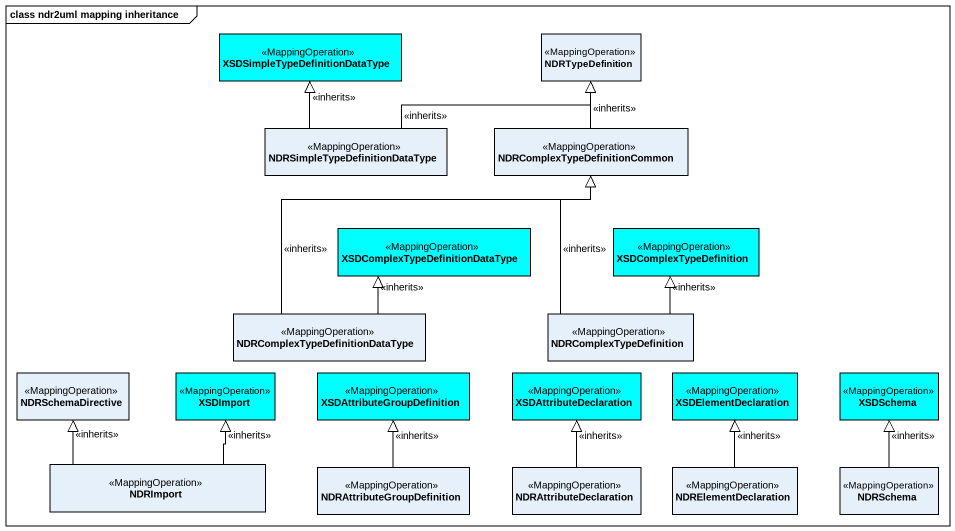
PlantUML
@startuml
mainframe class ndr2uml mapping inheritance
hide circle
hide empty members
class "XSDSimpleTypeDefinitionDataType" as XSDSimpleTypeDefinitionDataT <<MappingOperation>> #00FFFF
class NDRTypeDefinition <<MappingOperation>>
class "NDRSimpleTypeDefinitionDataType" as NDRSimpleTypeDefinitionDataT <<MappingOperation>>
class "NDRComplexTypeDefinitionCommon" as NDRComplexTypeDefinitionComm <<MappingOperation>>
class "XSDComplexTypeDefinitionDataType" as XSDComplexTypeDefinitionData <<MappingOperation>> #00FFFF
class XSDComplexTypeDefinition <<MappingOperation>> #00FFFF
class "NDRComplexTypeDefinitionDataType" as NDRComplexTypeDefinitionData <<MappingOperation>>
class NDRComplexTypeDefinition <<MappingOperation>>
class NDRSchemaDirective <<MappingOperation>>
class XSDImport <<MappingOperation>> #00FFFF
class XSDAttributeGroupDefinition <<MappingOperation>> #00FFFF
class XSDAttributeDeclaration <<MappingOperation>> #00FFFF
class XSDElementDeclaration <<MappingOperation>> #00FFFF
class XSDSchema <<MappingOperation>> #00FFFF
class NDRImport <<MappingOperation>>
class NDRAttributeGroupDefinition <<MappingOperation>>
class NDRAttributeDeclaration <<MappingOperation>>
class NDRElementDeclaration <<MappingOperation>>
class NDRSchema <<MappingOperation>>
NDRSimpleTypeDefinitionDataT -up-|> XSDSimpleTypeDefinitionDataT : <<inherits>>
NDRSimpleTypeDefinitionDataT -right-|> NDRTypeDefinition : <<inherits>>
NDRComplexTypeDefinitionComm -up-|> NDRTypeDefinition : <<inherits>>
NDRComplexTypeDefinitionData -up-|> NDRComplexTypeDefinitionComm : <<inherits>>
NDRComplexTypeDefinitionData -up-|> XSDComplexTypeDefinitionData : <<inherits>>
NDRComplexTypeDefinition -up-|> NDRComplexTypeDefinitionComm : <<inherits>>
NDRComplexTypeDefinition -up-|> XSDComplexTypeDefinition : <<inherits>>
NDRImport -up-|> NDRSchemaDirective : <<inherits>>
NDRImport -up-|> XSDImport : <<inherits>>
NDRAttributeGroupDefinition -up-|> XSDAttributeGroupDefinition : <<inherits>>
NDRAttributeDeclaration -up-|> XSDAttributeDeclaration : <<inherits>>
NDRElementDeclaration -up-|> XSDElementDeclaration : <<inherits>>
NDRSchema -up-|> XSDSchema : <<inherits>>
@enduml
